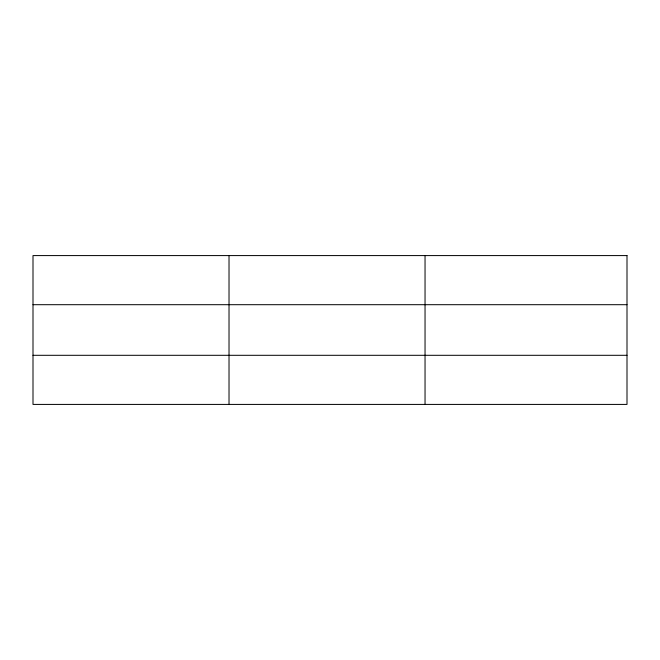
<?xml version="1.0" encoding="UTF-8"?>
<svg xmlns="http://www.w3.org/2000/svg" width="660" height="660" viewBox="0 0 660 660"><rect width="100%" height="100%" fill="white"/><g stroke="black" fill="none" stroke-linecap="round" stroke-linejoin="round"><path stroke-width="0.99" d="M229.02 255.585L229.02 404.415M425.04 255.585L425.04 404.415M33 304.697L627 304.697M33 355.303L627 355.303M627 255.585L627 404.415L33 404.415L33 255.585L627 255.585"/></g></svg>
